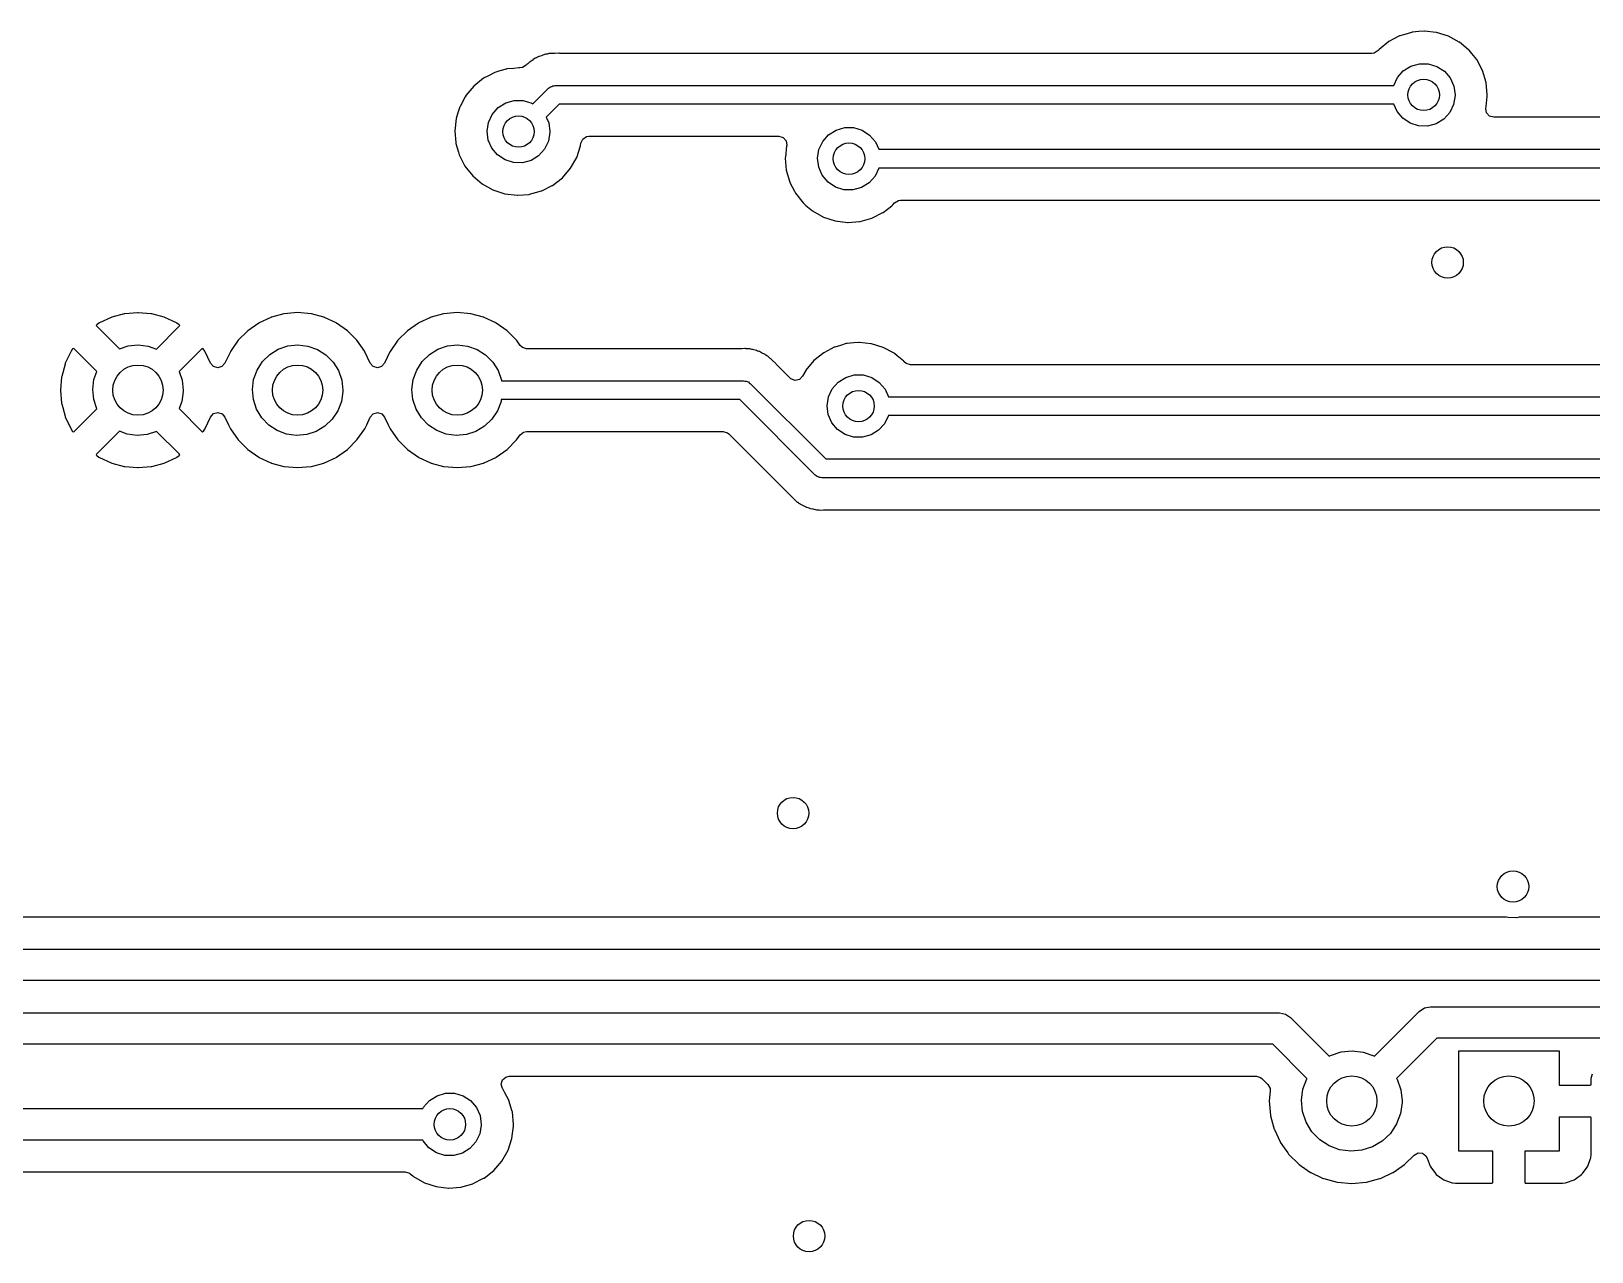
# Model space of a CAD drawing. Extents: x 123 to 292, y -246 to -33.
# Drawn here: x 192.86 to 217.69, y -224.79 to -205.36 of the extents above; entities that cross this region are included whole.
import ezdxf

# ---------------------------------------------------------------- set-up
doc = ezdxf.new("R2010")
doc.units = 0
doc.layers.add('BLACK', color=7, linetype='CONTINUOUS')

msp = doc.modelspace()

# ---------------------------------------------------------------- linework, layer by layer
at = {"layer": 'BLACK', "linetype": 'CONTINUOUS'}
for p, q in [((214.456, -205.527), (214.302, -205.651)), ((214.535, -205.486), (214.456, -205.527)), ((214.626, -205.438), (214.535, -205.486)), ((214.631, -205.435), (214.626, -205.438)), ((214.626, -205.438), (214.626, -205.438)), ((214.71, -205.412), (214.631, -205.435)), ((214.815, -205.381), (214.71, -205.412)), ((214.821, -205.38), (214.815, -205.381)), ((214.815, -205.381), (214.815, -205.381)), ((214.827, -205.379), (214.821, -205.38)), ((214.936, -205.369), (214.827, -205.379)), ((214.827, -205.379), (214.827, -205.379)), ((215.018, -205.362), (214.936, -205.369)), ((215.024, -205.362), (215.018, -205.362)), ((215.209, -205.382), (215.024, -205.362)), ((215.024, -205.362), (215.024, -205.362)), ((215.215, -205.382), (215.209, -205.382)), ((215.209, -205.382), (215.209, -205.382)), ((215.404, -205.441), (215.215, -205.382)), ((215.578, -205.535), (215.404, -205.441)), ((215.582, -205.539), (215.578, -205.535)), ((215.725, -205.657), (215.582, -205.539)), ((215.582, -205.539), (215.582, -205.539)), ((200.826, -205.827), (200.793, -205.847)), ((200.836, -205.821), (200.826, -205.827)), ((200.837, -205.82), (200.836, -205.821)), ((200.874, -205.793), (200.837, -205.82)), ((200.894, -205.785), (200.874, -205.793)), ((200.911, -205.777), (200.894, -205.785)), ((200.93, -205.766), (200.911, -205.777)), ((200.937, -205.764), (200.93, -205.766)), ((200.974, -205.753), (200.937, -205.764)), ((200.937, -205.764), (200.937, -205.764)), ((200.985, -205.749), (200.974, -205.753)), ((201.021, -205.735), (200.985, -205.749)), ((201.028, -205.732), (201.021, -205.735)), ((201.021, -205.735), (201.021, -205.735)), ((201.046, -205.73), (201.028, -205.732)), ((201.05, -205.729), (201.046, -205.73)), ((201.069, -205.725), (201.05, -205.729)), ((201.079, -205.722), (201.069, -205.725)), ((201.09, -205.719), (201.079, -205.722)), ((201.097, -205.719), (201.09, -205.719)), ((201.103, -205.719), (201.097, -205.719)), ((201.097, -205.719), (201.097, -205.719)), ((201.136, -205.718), (201.103, -205.719)), ((201.148, -205.717), (201.136, -205.718)), ((201.152, -205.716), (201.148, -205.717)), ((201.148, -205.717), (201.148, -205.717)), ((201.148, -205.717), (201.148, -205.717)), ((201.181, -205.716), (201.152, -205.716)), ((201.185, -205.716), (201.181, -205.716)), ((201.248, -205.714), (201.185, -205.716)), ((201.256, -205.714), (201.248, -205.714)), ((201.248, -205.714), (201.248, -205.714)), ((201.264, -205.716), (201.256, -205.714)), ((201.275, -205.716), (201.264, -205.716)), ((214.188, -205.716), (201.275, -205.716)), ((214.226, -205.711), (214.188, -205.716)), ((214.285, -205.671), (214.226, -205.711)), ((214.298, -205.656), (214.285, -205.671)), ((214.302, -205.651), (214.298, -205.656)), ((215.73, -205.661), (215.725, -205.657)), ((215.734, -205.666), (215.73, -205.661)), ((215.777, -205.719), (215.734, -205.666)), ((215.734, -205.666), (215.734, -205.666)), ((215.855, -205.814), (215.777, -205.719)), ((215.948, -205.989), (215.855, -205.814)), ((200.133, -206.07), (200.054, -206.111)), ((200.224, -206.022), (200.133, -206.07)), ((200.23, -206.02), (200.224, -206.022)), ((200.224, -206.022), (200.224, -206.022)), ((200.314, -205.995), (200.23, -206.02)), ((200.413, -205.966), (200.314, -205.995)), ((200.419, -205.964), (200.413, -205.966)), ((200.413, -205.966), (200.413, -205.966)), ((200.425, -205.963), (200.419, -205.964)), ((200.534, -205.953), (200.425, -205.963)), ((200.425, -205.963), (200.425, -205.963)), ((200.616, -205.946), (200.534, -205.953)), ((200.622, -205.946), (200.616, -205.946)), ((200.629, -205.947), (200.622, -205.946)), ((200.672, -205.941), (200.629, -205.945)), ((200.629, -205.945), (200.629, -205.947)), ((200.731, -205.901), (200.672, -205.941)), ((200.734, -205.897), (200.731, -205.901)), ((200.739, -205.891), (200.734, -205.897)), ((200.734, -205.897), (200.734, -205.897)), ((200.756, -205.879), (200.739, -205.891)), ((200.771, -205.866), (200.756, -205.879)), ((200.787, -205.851), (200.771, -205.866)), ((200.793, -205.847), (200.787, -205.851)), ((200.793, -205.847), (200.793, -205.847)), ((214.593, -206.1), (214.687, -205.994)), ((214.687, -205.994), (214.807, -205.919)), ((214.807, -205.919), (214.943, -205.88)), ((214.943, -205.88), (215.085, -205.88)), ((215.085, -205.88), (215.221, -205.921)), ((215.221, -205.921), (215.34, -205.998)), ((215.34, -205.998), (215.432, -206.106)), ((216.005, -206.178), (215.948, -205.989)), ((199.9, -206.235), (199.773, -206.387)), ((200.054, -206.111), (199.9, -206.235)), ((200.838, -206.518), (201.087, -206.269)), ((201.087, -206.269), (201.104, -206.259)), ((201.104, -206.259), (201.118, -206.245)), ((201.118, -206.245), (201.137, -206.24)), ((201.137, -206.24), (201.155, -206.23)), ((201.155, -206.23), (201.174, -206.23)), ((201.174, -206.23), (201.193, -206.225)), ((201.193, -206.225), (214.535, -206.225)), ((214.535, -206.225), (214.593, -206.1)), ((215.432, -206.106), (215.491, -206.235)), ((215.491, -206.235), (215.511, -206.375)), ((216.024, -206.375), (216.005, -206.178)), ((199.676, -206.566), (199.646, -206.659)), ((199.678, -206.56), (199.676, -206.566)), ((199.676, -206.566), (199.676, -206.566)), ((199.762, -206.407), (199.678, -206.56)), ((199.77, -206.392), (199.762, -206.407)), ((199.773, -206.387), (199.77, -206.392)), ((199.77, -206.392), (199.77, -206.392)), ((200.191, -206.685), (200.285, -206.578)), ((200.285, -206.578), (200.405, -206.503)), ((200.405, -206.503), (200.541, -206.464)), ((200.541, -206.464), (200.683, -206.465)), ((200.683, -206.465), (200.819, -206.505)), ((200.819, -206.505), (200.838, -206.518)), ((201.256, -206.525), (201.049, -206.731)), ((214.536, -206.525), (201.256, -206.525)), ((214.587, -206.639), (214.536, -206.525)), ((215.487, -206.527), (215.426, -206.655)), ((215.511, -206.387), (215.487, -206.527)), ((215.511, -206.375), (215.511, -206.387)), ((216, -206.591), (216.004, -206.56)), ((216.004, -206.56), (216.024, -206.403)), ((216.024, -206.403), (216.024, -206.375)), ((199.618, -206.749), (199.596, -206.945)), ((199.646, -206.659), (199.618, -206.749)), ((200.109, -206.953), (200.131, -206.813)), ((200.131, -206.813), (200.191, -206.685)), ((201.049, -206.731), (201.089, -206.819)), ((201.089, -206.819), (201.109, -206.959)), ((214.678, -206.748), (214.587, -206.639)), ((214.796, -206.826), (214.678, -206.748)), ((214.931, -206.869), (214.796, -206.826)), ((215.21, -206.834), (215.073, -206.871)), ((215.33, -206.76), (215.21, -206.834)), ((215.426, -206.655), (215.33, -206.76)), ((216.011, -206.659), (216, -206.591)), ((216.057, -206.712), (216.011, -206.659)), ((216.125, -206.732), (216.057, -206.712)), ((225.626, -206.732), (216.125, -206.732)), ((199.596, -206.945), (199.596, -206.951)), ((199.596, -206.951), (199.612, -207.132)), ((200.128, -207.094), (200.109, -206.953)), ((201.109, -206.971), (201.086, -207.111)), ((201.109, -206.959), (201.109, -206.971)), ((201.602, -207.144), (201.631, -207.079)), ((201.631, -207.079), (201.69, -207.039)), ((201.69, -207.039), (201.727, -207.034)), ((201.727, -207.034), (204.752, -207.034)), ((204.752, -207.034), (204.82, -207.054)), ((204.82, -207.054), (204.867, -207.107)), ((205.449, -207.116), (205.543, -207.01)), ((205.543, -207.01), (205.663, -206.935)), ((205.663, -206.935), (205.799, -206.896)), ((205.799, -206.896), (205.941, -206.896)), ((205.941, -206.896), (206.077, -206.937)), ((206.077, -206.937), (206.196, -207.014)), ((206.196, -207.014), (206.288, -207.122)), ((215.073, -206.871), (214.931, -206.869)), ((199.612, -207.132), (199.612, -207.142)), ((199.612, -207.142), (199.614, -207.148)), ((199.614, -207.148), (199.654, -207.286)), ((199.654, -207.286), (199.667, -207.332)), ((199.667, -207.332), (199.757, -207.508)), ((200.185, -207.223), (200.128, -207.094)), ((200.276, -207.332), (200.185, -207.223)), ((200.394, -207.41), (200.276, -207.332)), ((201.024, -207.239), (200.929, -207.344)), ((201.086, -207.111), (201.024, -207.239)), ((201.535, -207.371), (201.597, -207.184)), ((201.597, -207.184), (201.602, -207.144)), ((204.875, -207.186), (204.855, -207.366)), ((204.867, -207.107), (204.877, -207.177)), ((204.876, -207.18), (204.875, -207.186)), ((204.875, -207.186), (204.875, -207.186)), ((204.877, -207.177), (204.876, -207.18)), ((205.367, -207.385), (205.389, -207.245)), ((205.389, -207.245), (205.449, -207.116)), ((206.288, -207.122), (206.343, -207.241)), ((206.343, -207.241), (225.889, -207.241)), ((199.757, -207.508), (199.88, -207.663)), ((200.529, -207.453), (200.394, -207.41)), ((200.671, -207.455), (200.529, -207.453)), ((200.808, -207.418), (200.671, -207.455)), ((200.929, -207.344), (200.808, -207.418)), ((201.308, -207.693), (201.437, -207.543)), ((201.437, -207.543), (201.535, -207.371)), ((204.855, -207.366), (204.854, -207.377)), ((204.854, -207.377), (204.854, -207.383)), ((204.854, -207.383), (204.865, -207.508)), ((204.865, -207.508), (204.87, -207.574)), ((204.87, -207.574), (204.925, -207.764)), ((205.385, -207.525), (205.367, -207.385)), ((205.443, -207.655), (205.385, -207.525)), ((206.343, -207.543), (206.282, -207.671)), ((206.344, -207.541), (206.343, -207.543)), ((225.951, -207.541), (206.344, -207.541)), ((199.88, -207.663), (200.031, -207.791)), ((200.031, -207.791), (200.203, -207.888)), ((200.981, -207.901), (201.147, -207.818)), ((201.147, -207.818), (201.152, -207.815)), ((201.147, -207.818), (201.147, -207.818)), ((201.152, -207.815), (201.308, -207.693)), ((204.925, -207.764), (204.928, -207.77)), ((204.928, -207.77), (204.998, -207.906)), ((205.534, -207.764), (205.443, -207.655)), ((205.652, -207.842), (205.534, -207.764)), ((206.186, -207.776), (206.066, -207.85)), ((206.282, -207.671), (206.186, -207.776)), ((200.203, -207.888), (200.392, -207.949)), ((200.392, -207.949), (200.588, -207.972)), ((200.588, -207.972), (200.594, -207.972)), ((200.594, -207.972), (200.779, -207.958)), ((200.594, -207.972), (200.594, -207.972)), ((200.779, -207.958), (200.785, -207.957)), ((200.779, -207.958), (200.779, -207.958)), ((200.785, -207.957), (200.976, -207.904)), ((200.976, -207.904), (200.981, -207.901)), ((200.981, -207.901), (200.981, -207.901)), ((204.998, -207.906), (205.015, -207.94)), ((205.015, -207.94), (205.138, -208.095)), ((205.787, -207.885), (205.652, -207.842)), ((205.929, -207.887), (205.787, -207.885)), ((206.066, -207.85), (205.929, -207.887)), ((206.593, -208.093), (206.653, -208.055)), ((206.653, -208.055), (206.689, -208.049)), ((206.689, -208.049), (225.78, -208.049)), ((205.138, -208.095), (205.143, -208.099)), ((205.143, -208.099), (205.143, -208.099)), ((205.143, -208.099), (205.183, -208.133)), ((205.183, -208.133), (205.289, -208.223)), ((205.289, -208.223), (205.461, -208.32)), ((205.461, -208.32), (205.649, -208.381)), ((206.239, -208.333), (206.404, -208.249)), ((206.404, -208.249), (206.41, -208.247)), ((206.404, -208.249), (206.404, -208.249)), ((206.41, -208.247), (206.548, -208.139)), ((206.548, -208.139), (206.561, -208.129)), ((206.561, -208.129), (206.566, -208.125)), ((206.566, -208.125), (206.593, -208.093)), ((205.649, -208.381), (205.846, -208.404)), ((205.846, -208.404), (205.852, -208.404)), ((205.852, -208.404), (206.037, -208.389)), ((205.852, -208.404), (205.852, -208.404)), ((206.037, -208.389), (206.037, -208.389)), ((206.037, -208.389), (206.043, -208.389)), ((206.043, -208.389), (206.233, -208.336)), ((206.233, -208.336), (206.239, -208.333)), ((206.239, -208.333), (206.239, -208.333)), ((193.898, -210.034), (193.89, -210.044)), ((193.89, -210.044), (193.897, -210.058)), ((193.897, -210.058), (194.258, -210.419)), ((193.933, -210.01), (193.898, -210.034)), ((193.943, -210.004), (193.933, -210.01)), ((194.127, -209.918), (193.943, -210.004)), ((194.138, -209.914), (194.127, -209.918)), ((194.335, -209.861), (194.138, -209.914)), ((194.345, -209.86), (194.335, -209.861)), ((194.549, -209.842), (194.345, -209.86)), ((194.559, -209.842), (194.549, -209.842)), ((194.763, -209.86), (194.559, -209.842)), ((194.773, -209.861), (194.763, -209.86)), ((194.97, -209.914), (194.773, -209.861)), ((194.849, -210.42), (195.212, -210.057)), ((194.981, -209.918), (194.97, -209.914)), ((195.165, -210.004), (194.981, -209.918)), ((195.175, -210.01), (195.165, -210.004)), ((195.209, -210.033), (195.175, -210.01)), ((195.218, -210.045), (195.209, -210.033)), ((195.212, -210.057), (195.218, -210.045)), ((196.477, -210.006), (196.301, -210.129)), ((196.482, -210.004), (196.477, -210.006)), ((196.667, -209.918), (196.482, -210.004)), ((196.482, -210.004), (196.482, -210.004)), ((196.672, -209.915), (196.667, -209.917)), ((196.667, -209.917), (196.667, -209.918)), ((196.678, -209.914), (196.672, -209.915)), ((196.875, -209.861), (196.678, -209.914)), ((196.678, -209.914), (196.678, -209.914)), ((196.88, -209.86), (196.875, -209.861)), ((196.875, -209.861), (196.875, -209.861)), ((197.094, -209.841), (196.88, -209.86)), ((197.308, -209.86), (197.094, -209.841)), ((197.313, -209.861), (197.308, -209.86)), ((197.51, -209.914), (197.313, -209.861)), ((197.313, -209.861), (197.313, -209.861)), ((197.516, -209.915), (197.51, -209.914)), ((197.51, -209.914), (197.51, -209.914)), ((197.521, -209.917), (197.516, -209.915)), ((197.521, -209.918), (197.521, -209.917)), ((197.706, -210.004), (197.521, -209.918)), ((197.711, -210.006), (197.706, -210.004)), ((197.706, -210.004), (197.706, -210.004)), ((197.887, -210.129), (197.711, -210.006)), ((199.017, -210.006), (198.841, -210.129)), ((199.022, -210.004), (199.017, -210.006)), ((199.207, -209.918), (199.022, -210.004)), ((199.022, -210.004), (199.022, -210.004)), ((199.212, -209.915), (199.207, -209.917)), ((199.207, -209.917), (199.207, -209.918)), ((199.218, -209.914), (199.212, -209.915)), ((199.415, -209.861), (199.218, -209.914)), ((199.218, -209.914), (199.218, -209.914)), ((199.42, -209.86), (199.415, -209.861)), ((199.415, -209.861), (199.415, -209.861)), ((199.634, -209.841), (199.42, -209.86)), ((199.848, -209.86), (199.634, -209.841)), ((199.853, -209.861), (199.848, -209.86)), ((200.05, -209.914), (199.853, -209.861)), ((199.853, -209.861), (199.853, -209.861)), ((200.056, -209.915), (200.05, -209.914)), ((200.05, -209.914), (200.05, -209.914)), ((200.061, -209.917), (200.056, -209.915)), ((200.061, -209.918), (200.061, -209.917)), ((200.246, -210.004), (200.061, -209.918)), ((200.251, -210.006), (200.246, -210.004)), ((200.246, -210.004), (200.246, -210.004)), ((200.427, -210.129), (200.251, -210.006)), ((196.149, -210.281), (196.026, -210.457)), ((196.301, -210.129), (196.149, -210.281)), ((198.039, -210.281), (197.887, -210.129)), ((198.162, -210.457), (198.039, -210.281)), ((198.689, -210.281), (198.566, -210.457)), ((198.841, -210.129), (198.689, -210.281)), ((200.579, -210.281), (200.427, -210.129)), ((200.582, -210.286), (200.579, -210.281)), ((200.635, -210.362), (200.582, -210.286)), ((193.484, -210.463), (193.398, -210.647)), ((193.49, -210.453), (193.484, -210.463)), ((193.513, -210.419), (193.49, -210.453)), ((193.525, -210.41), (193.513, -210.419)), ((193.537, -210.416), (193.525, -210.41)), ((193.9, -210.779), (193.537, -210.416)), ((194.258, -210.419), (194.399, -210.371)), ((194.399, -210.371), (194.559, -210.354)), ((194.559, -210.354), (194.718, -210.373)), ((194.718, -210.373), (194.849, -210.42)), ((195.57, -210.417), (195.209, -210.778)), ((195.584, -210.41), (195.57, -210.417)), ((195.594, -210.418), (195.584, -210.41)), ((195.618, -210.453), (195.594, -210.418)), ((195.624, -210.463), (195.618, -210.453)), ((195.71, -210.646), (195.624, -210.463)), ((196.024, -210.462), (195.938, -210.646)), ((196.026, -210.457), (196.024, -210.462)), ((196.024, -210.462), (196.024, -210.462)), ((196.536, -210.619), (196.651, -210.507)), ((196.651, -210.507), (196.787, -210.423)), ((196.787, -210.423), (196.939, -210.371)), ((196.939, -210.371), (197.099, -210.354)), ((197.099, -210.354), (197.258, -210.373)), ((197.258, -210.373), (197.41, -210.427)), ((197.41, -210.427), (197.545, -210.513)), ((197.545, -210.513), (197.658, -210.627)), ((198.164, -210.462), (198.162, -210.457)), ((198.25, -210.646), (198.164, -210.462)), ((198.164, -210.462), (198.164, -210.462)), ((198.564, -210.462), (198.478, -210.646)), ((198.566, -210.457), (198.564, -210.462)), ((198.564, -210.462), (198.564, -210.462)), ((199.076, -210.619), (199.191, -210.507)), ((199.191, -210.507), (199.327, -210.423)), ((199.327, -210.423), (199.479, -210.371)), ((199.479, -210.371), (199.639, -210.354)), ((199.639, -210.354), (199.798, -210.373)), ((199.798, -210.373), (199.95, -210.427)), ((199.95, -210.427), (200.085, -210.513)), ((200.085, -210.513), (200.198, -210.627)), ((200.67, -210.395), (200.635, -210.362)), ((200.738, -210.415), (200.67, -210.395)), ((204.154, -210.415), (200.738, -210.415)), ((204.165, -210.415), (204.154, -210.415)), ((204.211, -210.411), (204.165, -210.415)), ((204.219, -210.412), (204.211, -210.411)), ((204.233, -210.414), (204.219, -210.412)), ((204.252, -210.415), (204.233, -210.414)), ((204.274, -210.415), (204.252, -210.415)), ((204.288, -210.419), (204.274, -210.415)), ((204.319, -210.427), (204.288, -210.419)), ((204.33, -210.429), (204.319, -210.427)), ((204.376, -210.437), (204.33, -210.429)), ((204.395, -210.445), (204.376, -210.437)), ((204.414, -210.452), (204.395, -210.445)), ((204.435, -210.457), (204.414, -210.452)), ((204.442, -210.461), (204.435, -210.457)), ((204.475, -210.479), (204.442, -210.461)), ((204.442, -210.461), (204.442, -210.461)), ((204.486, -210.484), (204.475, -210.479)), ((204.521, -210.5), (204.486, -210.484)), ((204.528, -210.503), (204.521, -210.5)), ((204.521, -210.5), (204.521, -210.5)), ((204.535, -210.508), (204.528, -210.503)), ((204.545, -210.516), (204.535, -210.508)), ((204.562, -210.527), (204.545, -210.516)), ((204.574, -210.533), (204.562, -210.527)), ((204.581, -210.537), (204.574, -210.533)), ((204.587, -210.542), (204.581, -210.537)), ((204.614, -210.569), (204.587, -210.542)), ((205.465, -210.48), (205.31, -210.604)), ((205.582, -210.418), (205.465, -210.48)), ((205.634, -210.391), (205.582, -210.418)), ((205.64, -210.388), (205.634, -210.391)), ((205.634, -210.391), (205.634, -210.391)), ((205.73, -210.362), (205.64, -210.388)), ((205.824, -210.334), (205.73, -210.362)), ((205.83, -210.333), (205.824, -210.334)), ((205.824, -210.334), (205.824, -210.334)), ((205.836, -210.332), (205.83, -210.333)), ((205.944, -210.322), (205.836, -210.332)), ((205.836, -210.332), (205.836, -210.332)), ((206.026, -210.315), (205.944, -210.322)), ((206.033, -210.315), (206.026, -210.315)), ((206.217, -210.335), (206.033, -210.315)), ((206.033, -210.315), (206.033, -210.315)), ((206.223, -210.335), (206.217, -210.335)), ((206.217, -210.335), (206.217, -210.335)), ((206.412, -210.394), (206.223, -210.335)), ((206.586, -210.488), (206.412, -210.394)), ((206.591, -210.492), (206.586, -210.488)), ((206.633, -210.527), (206.591, -210.492)), ((206.591, -210.492), (206.591, -210.492)), ((206.738, -210.614), (206.633, -210.527)), ((193.394, -210.658), (193.341, -210.855)), ((193.398, -210.647), (193.394, -210.658)), ((193.854, -210.905), (193.9, -210.779)), ((195.209, -210.778), (195.256, -210.914)), ((195.755, -210.699), (195.71, -210.646)), ((195.823, -210.719), (195.755, -210.699)), ((195.891, -210.7), (195.823, -210.719)), ((195.938, -210.646), (195.891, -210.7)), ((196.394, -210.905), (196.449, -210.754)), ((196.449, -210.754), (196.536, -210.619)), ((197.658, -210.627), (197.743, -210.763)), ((197.743, -210.763), (197.796, -210.914)), ((198.295, -210.698), (198.25, -210.646)), ((198.363, -210.718), (198.295, -210.698)), ((198.431, -210.699), (198.363, -210.718)), ((198.478, -210.646), (198.431, -210.699)), ((198.934, -210.905), (198.989, -210.754)), ((198.989, -210.754), (199.076, -210.619)), ((200.198, -210.627), (200.283, -210.763)), ((200.283, -210.763), (200.336, -210.914)), ((204.623, -210.576), (204.614, -210.569)), ((204.627, -210.579), (204.623, -210.576)), ((204.648, -210.6), (204.627, -210.579)), ((204.65, -210.602), (204.648, -210.6)), ((204.702, -210.651), (204.65, -210.602)), ((204.706, -210.658), (204.702, -210.651)), ((204.714, -210.666), (204.706, -210.658)), ((204.706, -210.658), (204.706, -210.658)), ((204.93, -210.882), (204.714, -210.666)), ((205.18, -210.761), (205.129, -210.854)), ((205.183, -210.755), (205.18, -210.761)), ((205.18, -210.761), (205.18, -210.761)), ((205.31, -210.604), (205.183, -210.755)), ((206.742, -210.619), (206.738, -210.614)), ((206.746, -210.623), (206.742, -210.619)), ((206.742, -210.619), (206.742, -210.619)), ((206.775, -210.649), (206.746, -210.623)), ((206.844, -210.669), (206.775, -210.649)), ((223.83, -210.669), (206.844, -210.669)), ((193.34, -210.865), (193.322, -211.069)), ((193.341, -210.855), (193.34, -210.865)), ((193.834, -211.064), (193.854, -210.905)), ((195.256, -210.914), (195.274, -211.074)), ((196.374, -211.064), (196.394, -210.905)), ((197.796, -210.914), (197.814, -211.074)), ((198.914, -211.064), (198.934, -210.905)), ((200.336, -210.914), (200.337, -210.924)), ((200.337, -210.924), (204.191, -210.924)), ((204.191, -210.924), (204.21, -210.929)), ((204.21, -210.929), (204.229, -210.929)), ((204.229, -210.929), (204.247, -210.939)), ((204.247, -210.939), (204.266, -210.944)), ((204.266, -210.944), (204.28, -210.958)), ((204.28, -210.958), (204.297, -210.968)), ((204.297, -210.968), (205.497, -212.169)), ((204.943, -210.894), (204.93, -210.882)), ((205.01, -210.919), (204.943, -210.894)), ((205.079, -210.904), (205.01, -210.919)), ((205.129, -210.854), (205.079, -210.904)), ((205.541, -211.182), (205.601, -211.053)), ((205.601, -211.053), (205.695, -210.947)), ((205.695, -210.947), (205.815, -210.872)), ((205.815, -210.872), (205.952, -210.833)), ((205.952, -210.833), (206.093, -210.833)), ((206.093, -210.833), (206.229, -210.874)), ((206.229, -210.874), (206.348, -210.951)), ((206.348, -210.951), (206.441, -211.059)), ((206.441, -211.059), (206.495, -211.178)), ((193.322, -211.069), (193.322, -211.079)), ((193.322, -211.079), (193.34, -211.283)), ((193.34, -211.283), (193.341, -211.293)), ((193.341, -211.293), (193.394, -211.49)), ((193.85, -211.224), (193.834, -211.064)), ((193.898, -211.37), (193.85, -211.224)), ((195.251, -211.253), (195.208, -211.368)), ((195.274, -211.094), (195.251, -211.253)), ((195.274, -211.074), (195.274, -211.094)), ((196.39, -211.224), (196.374, -211.064)), ((196.44, -211.376), (196.39, -211.224)), ((197.791, -211.253), (197.734, -211.403)), ((197.814, -211.094), (197.791, -211.253)), ((197.814, -211.074), (197.814, -211.094)), ((198.93, -211.224), (198.914, -211.064)), ((198.98, -211.376), (198.93, -211.224)), ((200.331, -211.253), (200.274, -211.403)), ((200.335, -211.224), (200.331, -211.253)), ((204.128, -211.224), (200.335, -211.224)), ((205.329, -212.425), (204.128, -211.224)), ((205.519, -211.322), (205.541, -211.182)), ((206.495, -211.178), (224.093, -211.178)), ((193.394, -211.49), (193.398, -211.501)), ((193.398, -211.501), (193.484, -211.685)), ((193.538, -211.731), (193.898, -211.37)), ((195.208, -211.368), (195.571, -211.732)), ((195.624, -211.685), (195.71, -211.502)), ((195.71, -211.502), (195.756, -211.448)), ((195.756, -211.448), (195.825, -211.429)), ((195.825, -211.429), (195.893, -211.449)), ((195.893, -211.449), (195.938, -211.502)), ((195.938, -211.502), (195.995, -211.624)), ((196.524, -211.513), (196.44, -211.376)), ((196.635, -211.629), (196.524, -211.513)), ((197.646, -211.537), (197.529, -211.648)), ((197.734, -211.403), (197.646, -211.537)), ((198.193, -211.624), (198.25, -211.502)), ((198.25, -211.502), (198.297, -211.449)), ((198.297, -211.449), (198.365, -211.43)), ((198.365, -211.43), (198.433, -211.45)), ((198.433, -211.45), (198.478, -211.502)), ((198.478, -211.502), (198.535, -211.624)), ((199.064, -211.513), (198.98, -211.376)), ((199.175, -211.629), (199.064, -211.513)), ((200.186, -211.537), (200.069, -211.648)), ((200.274, -211.403), (200.186, -211.537)), ((205.538, -211.462), (205.519, -211.322)), ((205.595, -211.592), (205.538, -211.462)), ((206.496, -211.48), (206.434, -211.608)), ((224.155, -211.478), (206.496, -211.478)), ((206.496, -211.478), (206.496, -211.48)), ((193.484, -211.685), (193.49, -211.695)), ((193.49, -211.695), (193.514, -211.73)), ((193.514, -211.73), (193.524, -211.738)), ((193.524, -211.738), (193.538, -211.731)), ((194.259, -211.728), (193.896, -212.091)), ((194.38, -211.773), (194.259, -211.728)), ((194.539, -211.794), (194.38, -211.773)), ((194.699, -211.779), (194.539, -211.794)), ((194.851, -211.73), (194.699, -211.779)), ((195.211, -212.09), (194.851, -211.73)), ((195.571, -211.732), (195.583, -211.738)), ((195.583, -211.738), (195.595, -211.729)), ((195.595, -211.729), (195.618, -211.695)), ((195.618, -211.695), (195.624, -211.685)), ((195.995, -211.624), (196.026, -211.691)), ((196.026, -211.691), (196.149, -211.867)), ((196.769, -211.717), (196.635, -211.629)), ((196.92, -211.773), (196.769, -211.717)), ((197.079, -211.794), (196.92, -211.773)), ((197.239, -211.779), (197.079, -211.794)), ((197.391, -211.73), (197.239, -211.779)), ((197.529, -211.648), (197.391, -211.73)), ((198.039, -211.867), (198.162, -211.691)), ((198.162, -211.691), (198.193, -211.624)), ((198.535, -211.624), (198.566, -211.691)), ((198.566, -211.691), (198.689, -211.867)), ((199.309, -211.717), (199.175, -211.629)), ((199.46, -211.773), (199.309, -211.717)), ((199.619, -211.794), (199.46, -211.773)), ((199.779, -211.779), (199.619, -211.794)), ((199.931, -211.73), (199.779, -211.779)), ((200.069, -211.648), (199.931, -211.73)), ((200.579, -211.867), (200.635, -211.786)), ((200.635, -211.786), (200.69, -211.742)), ((200.69, -211.742), (200.738, -211.732)), ((200.738, -211.732), (203.866, -211.732)), ((203.866, -211.732), (203.934, -211.753)), ((203.934, -211.753), (203.955, -211.769)), ((203.955, -211.769), (204.912, -212.726)), ((205.686, -211.701), (205.595, -211.592)), ((205.804, -211.779), (205.686, -211.701)), ((205.939, -211.822), (205.804, -211.779)), ((206.218, -211.787), (206.081, -211.824)), ((206.339, -211.713), (206.218, -211.787)), ((206.434, -211.608), (206.339, -211.713)), ((196.149, -211.867), (196.301, -212.019)), ((196.301, -212.019), (196.477, -212.142)), ((197.711, -212.142), (197.887, -212.019)), ((197.887, -212.019), (198.039, -211.867)), ((198.689, -211.867), (198.841, -212.019)), ((198.841, -212.019), (199.017, -212.142)), ((200.251, -212.142), (200.427, -212.019)), ((200.427, -212.019), (200.579, -211.867)), ((206.081, -211.824), (205.939, -211.822)), ((193.896, -212.091), (193.89, -212.103)), ((193.89, -212.103), (193.899, -212.115)), ((193.899, -212.115), (193.933, -212.138)), ((193.933, -212.138), (193.943, -212.144)), ((193.943, -212.144), (194.127, -212.23)), ((194.127, -212.23), (194.138, -212.234)), ((194.138, -212.234), (194.335, -212.287)), ((194.335, -212.287), (194.345, -212.288)), ((194.345, -212.288), (194.549, -212.306)), ((194.559, -212.306), (194.763, -212.288)), ((194.763, -212.288), (194.773, -212.287)), ((194.773, -212.287), (194.97, -212.234)), ((194.97, -212.234), (194.981, -212.23)), ((194.981, -212.23), (195.165, -212.144)), ((195.165, -212.144), (195.175, -212.138)), ((195.175, -212.138), (195.21, -212.114)), ((195.21, -212.114), (195.218, -212.104)), ((195.218, -212.104), (195.211, -212.09)), ((196.477, -212.142), (196.482, -212.144)), ((196.482, -212.144), (196.482, -212.144)), ((196.482, -212.144), (196.666, -212.23)), ((196.666, -212.23), (196.672, -212.233)), ((196.672, -212.233), (196.678, -212.234)), ((196.678, -212.234), (196.678, -212.234)), ((196.678, -212.234), (196.875, -212.287)), ((196.875, -212.287), (196.875, -212.287)), ((196.875, -212.287), (196.88, -212.288)), ((196.88, -212.288), (197.094, -212.307)), ((197.094, -212.307), (197.308, -212.288)), ((197.308, -212.288), (197.313, -212.287)), ((197.313, -212.287), (197.51, -212.234)), ((197.313, -212.287), (197.313, -212.287)), ((197.51, -212.234), (197.516, -212.233)), ((197.51, -212.234), (197.51, -212.234)), ((197.516, -212.233), (197.522, -212.23)), ((197.522, -212.23), (197.706, -212.144)), ((197.706, -212.144), (197.711, -212.142)), ((197.706, -212.144), (197.706, -212.144)), ((199.017, -212.142), (199.022, -212.144)), ((199.022, -212.144), (199.022, -212.144)), ((199.022, -212.144), (199.206, -212.23)), ((199.206, -212.23), (199.212, -212.233)), ((199.212, -212.233), (199.218, -212.234)), ((199.218, -212.234), (199.218, -212.234)), ((199.218, -212.234), (199.415, -212.287)), ((199.415, -212.287), (199.415, -212.287)), ((199.415, -212.287), (199.42, -212.288)), ((199.42, -212.288), (199.634, -212.307)), ((199.634, -212.307), (199.848, -212.288)), ((199.848, -212.288), (199.853, -212.287)), ((199.853, -212.287), (200.05, -212.234)), ((199.853, -212.287), (199.853, -212.287)), ((200.05, -212.234), (200.056, -212.233)), ((200.05, -212.234), (200.05, -212.234)), ((200.056, -212.233), (200.062, -212.23)), ((200.062, -212.23), (200.246, -212.144)), ((200.246, -212.144), (200.251, -212.142)), ((200.246, -212.144), (200.246, -212.144)), ((205.497, -212.169), (220.326, -212.169)), ((194.549, -212.306), (194.559, -212.306)), ((205.346, -212.435), (205.329, -212.425)), ((205.36, -212.449), (205.346, -212.435)), ((205.379, -212.454), (205.36, -212.449)), ((205.396, -212.463), (205.379, -212.454)), ((205.416, -212.463), (205.396, -212.463)), ((205.435, -212.469), (205.416, -212.463)), ((220.327, -212.469), (205.435, -212.469)), ((204.912, -212.726), (204.92, -212.735)), ((204.92, -212.735), (204.924, -212.742)), ((204.924, -212.742), (204.93, -212.747)), ((204.93, -212.747), (204.93, -212.747)), ((204.93, -212.747), (204.975, -212.79)), ((204.975, -212.79), (204.978, -212.793)), ((204.978, -212.793), (204.999, -212.814)), ((204.999, -212.814), (205.002, -212.816)), ((205.002, -212.816), (205.011, -212.824)), ((205.011, -212.824), (205.045, -212.856)), ((205.045, -212.856), (205.052, -212.859)), ((205.052, -212.859), (205.052, -212.859)), ((205.052, -212.859), (205.064, -212.866)), ((205.064, -212.866), (205.08, -212.877)), ((205.08, -212.877), (205.09, -212.885)), ((205.09, -212.885), (205.097, -212.89)), ((205.097, -212.89), (205.105, -212.893)), ((205.105, -212.893), (205.105, -212.893)), ((205.105, -212.893), (205.14, -212.908)), ((205.14, -212.908), (205.15, -212.913)), ((205.15, -212.913), (205.191, -212.936)), ((205.191, -212.936), (205.212, -212.941)), ((205.212, -212.941), (205.23, -212.947)), ((205.23, -212.947), (205.25, -212.956)), ((205.25, -212.956), (205.294, -212.963)), ((205.294, -212.963), (205.296, -212.963)), ((205.296, -212.963), (205.307, -212.966)), ((205.307, -212.966), (205.335, -212.973)), ((205.335, -212.973), (205.352, -212.977)), ((205.352, -212.977), (205.373, -212.977)), ((205.373, -212.977), (205.393, -212.979)), ((205.393, -212.979), (205.414, -212.982)), ((205.414, -212.982), (205.46, -212.978)), ((205.46, -212.978), (205.472, -212.977)), ((205.472, -212.977), (219.977, -212.977)), ((216.33, -219.459), (192.389, -219.459)), ((216.353, -219.467), (216.33, -219.459)), ((216.495, -219.47), (216.353, -219.467)), ((216.532, -219.459), (216.495, -219.47)), ((223.147, -219.459), (216.532, -219.459)), ((192.144, -219.968), (223.159, -219.968)), ((223.056, -220.468), (192.224, -220.468)), ((190.246, -220.984), (212.715, -220.984)), ((212.715, -220.984), (212.811, -221.003)), ((214.228, -221.673), (214.941, -220.96)), ((214.941, -220.96), (215.022, -220.906)), ((214.941, -220.96), (214.941, -220.96)), ((215.022, -220.906), (215.118, -220.887)), ((215.118, -220.887), (222.046, -220.887)), ((212.811, -221.003), (212.892, -221.057)), ((212.892, -221.057), (213.509, -221.674)), ((212.612, -221.484), (190.35, -221.484)), ((213.154, -222.026), (212.612, -221.484)), ((215.221, -221.387), (214.581, -222.027)), ((221.942, -221.387), (215.221, -221.387)), ((213.509, -221.674), (213.527, -221.663)), ((213.527, -221.663), (213.696, -221.605)), ((213.696, -221.605), (213.874, -221.587)), ((213.874, -221.587), (214.051, -221.608)), ((214.051, -221.608), (214.219, -221.667)), ((214.219, -221.667), (214.228, -221.673)), ((215.568, -223.186), (215.568, -221.587)), ((215.568, -221.587), (217.168, -221.587)), ((217.168, -221.587), (217.168, -222.132)), ((217.676, -222.021), (217.696, -221.953)), ((200.333, -222.12), (200.352, -222.052)), ((200.354, -222.188), (200.333, -222.12)), ((200.352, -222.052), (200.405, -222.005)), ((200.357, -222.192), (200.354, -222.188)), ((200.361, -222.197), (200.357, -222.192)), ((200.364, -222.203), (200.361, -222.197)), ((200.391, -222.254), (200.364, -222.203)), ((200.405, -222.005), (200.459, -221.992)), ((200.459, -221.992), (212.349, -221.992)), ((212.349, -221.992), (212.417, -222.013)), ((212.417, -222.013), (212.438, -222.029)), ((212.438, -222.029), (212.532, -222.124)), ((212.532, -222.124), (212.566, -222.186)), ((212.569, -222.224), (212.563, -222.284)), ((212.566, -222.186), (212.569, -222.224)), ((213.068, -222.375), (213.09, -222.198)), ((213.09, -222.198), (213.151, -222.031)), ((213.151, -222.031), (213.154, -222.026)), ((214.581, -222.027), (214.589, -222.041)), ((214.589, -222.041), (214.648, -222.209)), ((214.648, -222.209), (214.668, -222.386)), ((217.168, -222.132), (217.658, -222.132)), ((217.658, -222.132), (217.673, -222.128)), ((217.673, -222.128), (217.674, -222.127)), ((217.674, -222.127), (217.676, -222.119)), ((217.676, -222.119), (217.676, -222.021)), ((199.099, -222.483), (199.193, -222.377)), ((199.193, -222.377), (199.313, -222.302)), ((199.313, -222.302), (199.449, -222.263)), ((199.449, -222.263), (199.591, -222.263)), ((199.591, -222.263), (199.727, -222.304)), ((199.727, -222.304), (199.846, -222.381)), ((199.846, -222.381), (199.938, -222.489)), ((200.454, -222.372), (200.391, -222.254)), ((200.472, -222.431), (200.454, -222.372)), ((200.508, -222.551), (200.472, -222.431)), ((212.563, -222.284), (212.555, -222.386)), ((212.555, -222.386), (212.574, -222.615)), ((213.085, -222.553), (213.068, -222.375)), ((214.668, -222.409), (214.643, -222.585)), ((214.668, -222.386), (214.668, -222.409)), ((189.992, -222.508), (199.088, -222.508)), ((199.088, -222.508), (199.099, -222.483)), ((199.938, -222.489), (199.997, -222.618)), ((199.997, -222.618), (200.017, -222.758)), ((200.511, -222.561), (200.508, -222.551)), ((200.53, -222.758), (200.511, -222.561)), ((212.574, -222.615), (212.576, -222.62)), ((212.576, -222.62), (212.576, -222.62)), ((212.576, -222.62), (212.624, -222.8)), ((213.142, -222.722), (213.085, -222.553)), ((213.234, -222.875), (213.142, -222.722)), ((214.643, -222.585), (214.58, -222.752)), ((217.662, -222.641), (217.168, -222.641)), ((217.168, -222.641), (217.168, -223.186)), ((217.67, -222.642), (217.662, -222.641)), ((217.672, -222.643), (217.67, -222.642)), ((217.676, -222.659), (217.672, -222.643)), ((217.676, -223.231), (217.676, -222.659)), ((199.993, -222.91), (199.932, -223.038)), ((200.017, -222.77), (199.993, -222.91)), ((200.017, -222.758), (200.017, -222.77)), ((200.505, -222.983), (200.53, -222.786)), ((200.53, -222.786), (200.53, -222.758)), ((212.624, -222.8), (212.634, -222.836)), ((212.634, -222.836), (212.636, -222.841)), ((212.636, -222.841), (212.636, -222.841)), ((212.636, -222.841), (212.728, -223.038)), ((213.358, -223.003), (213.234, -222.875)), ((214.481, -222.901), (214.352, -223.024)), ((214.58, -222.752), (214.481, -222.901)), ((199.086, -223.008), (190.096, -223.008)), ((199.093, -223.022), (199.086, -223.008)), ((199.184, -223.131), (199.093, -223.022)), ((199.302, -223.209), (199.184, -223.131)), ((199.437, -223.252), (199.302, -223.209)), ((199.716, -223.217), (199.579, -223.254)), ((199.836, -223.143), (199.716, -223.217)), ((199.932, -223.038), (199.836, -223.143)), ((200.345, -223.342), (200.443, -223.17)), ((200.443, -223.17), (200.505, -222.983)), ((212.728, -223.038), (212.728, -223.038)), ((212.728, -223.038), (212.73, -223.043)), ((212.73, -223.043), (212.794, -223.134)), ((212.794, -223.134), (212.849, -223.213)), ((212.849, -223.213), (212.862, -223.231)), ((213.507, -223.101), (213.358, -223.003)), ((213.674, -223.163), (213.507, -223.101)), ((213.851, -223.186), (213.674, -223.163)), ((214.029, -223.17), (213.851, -223.186)), ((214.198, -223.115), (214.029, -223.17)), ((214.352, -223.024), (214.198, -223.115)), ((214.858, -223.247), (214.921, -223.213)), ((214.921, -223.213), (214.992, -223.218)), ((214.992, -223.218), (215.048, -223.26)), ((216.114, -223.186), (215.568, -223.186)), ((216.114, -223.681), (216.114, -223.186)), ((217.168, -223.186), (216.622, -223.186)), ((216.622, -223.186), (216.622, -223.676)), ((199.579, -223.254), (199.437, -223.252)), ((200.216, -223.492), (200.345, -223.342)), ((212.862, -223.231), (213.024, -223.393)), ((213.024, -223.393), (213.028, -223.396)), ((213.028, -223.396), (213.028, -223.396)), ((213.028, -223.396), (213.069, -223.425)), ((213.069, -223.425), (213.211, -223.524)), ((214.525, -223.524), (214.667, -223.425)), ((214.667, -223.425), (214.708, -223.396)), ((214.708, -223.396), (214.712, -223.393)), ((214.708, -223.396), (214.708, -223.396)), ((214.712, -223.393), (214.858, -223.247)), ((215.048, -223.26), (215.066, -223.297)), ((215.066, -223.297), (215.067, -223.297)), ((215.067, -223.297), (215.115, -223.425)), ((215.115, -223.425), (215.123, -223.44)), ((215.123, -223.44), (215.2, -223.542)), ((217.536, -223.542), (217.613, -223.44)), ((217.613, -223.44), (217.621, -223.425)), ((217.621, -223.425), (217.666, -223.304)), ((217.666, -223.304), (217.67, -223.289)), ((217.67, -223.289), (217.676, -223.238)), ((217.676, -223.238), (217.676, -223.231)), ((190.358, -223.516), (198.806, -223.516)), ((198.806, -223.516), (198.874, -223.537)), ((198.874, -223.537), (198.887, -223.547)), ((198.887, -223.547), (198.925, -223.578)), ((198.925, -223.578), (198.939, -223.59)), ((198.939, -223.59), (199.111, -223.687)), ((199.111, -223.687), (199.299, -223.748)), ((199.693, -223.756), (199.883, -223.703)), ((199.883, -223.703), (199.889, -223.7)), ((199.889, -223.7), (200.054, -223.616)), ((199.889, -223.7), (199.889, -223.7)), ((200.054, -223.616), (200.06, -223.614)), ((200.054, -223.616), (200.054, -223.616)), ((200.06, -223.614), (200.216, -223.492)), ((213.211, -223.524), (213.216, -223.526)), ((213.216, -223.526), (213.216, -223.526)), ((213.216, -223.526), (213.403, -223.614)), ((213.403, -223.614), (213.419, -223.621)), ((213.419, -223.621), (213.424, -223.622)), ((213.424, -223.622), (213.424, -223.622)), ((213.424, -223.622), (213.635, -223.679)), ((213.635, -223.679), (213.635, -223.679)), ((213.635, -223.679), (213.64, -223.68)), ((213.64, -223.68), (213.868, -223.7)), ((213.868, -223.7), (214.096, -223.68)), ((214.096, -223.68), (214.101, -223.679)), ((214.101, -223.679), (214.312, -223.622)), ((214.101, -223.679), (214.101, -223.679)), ((214.312, -223.622), (214.317, -223.621)), ((214.312, -223.622), (214.312, -223.622)), ((214.317, -223.621), (214.333, -223.614)), ((214.333, -223.614), (214.52, -223.526)), ((214.52, -223.526), (214.525, -223.524)), ((214.52, -223.526), (214.52, -223.526)), ((215.2, -223.542), (215.212, -223.555)), ((215.212, -223.555), (215.314, -223.631)), ((215.314, -223.631), (215.33, -223.64)), ((215.33, -223.64), (215.45, -223.685)), ((215.45, -223.685), (215.466, -223.689)), ((215.466, -223.689), (215.517, -223.694)), ((215.517, -223.694), (215.523, -223.694)), ((215.523, -223.694), (216.096, -223.694)), ((216.096, -223.694), (216.111, -223.69)), ((216.111, -223.69), (216.112, -223.689)), ((216.112, -223.689), (216.114, -223.681)), ((216.622, -223.676), (216.626, -223.692)), ((216.626, -223.692), (216.628, -223.693)), ((216.628, -223.693), (216.636, -223.694)), ((216.636, -223.694), (217.213, -223.694)), ((217.213, -223.694), (217.219, -223.694)), ((217.219, -223.694), (217.27, -223.689)), ((217.27, -223.689), (217.286, -223.685)), ((217.286, -223.685), (217.406, -223.64)), ((217.406, -223.64), (217.422, -223.631)), ((217.422, -223.631), (217.524, -223.555)), ((217.524, -223.555), (217.536, -223.542)), ((199.299, -223.748), (199.496, -223.771)), ((199.496, -223.771), (199.502, -223.771)), ((199.502, -223.771), (199.687, -223.756)), ((199.502, -223.771), (199.502, -223.771)), ((199.687, -223.756), (199.687, -223.756)), ((199.687, -223.756), (199.693, -223.756))]:
    msp.add_line(p, q, dxfattribs=at)
at = {"layer": 'BLACK'}
for centre, radius in [((215.011, -206.375), 0.25), ((200.609, -206.959), 0.25), ((205.867, -207.391), 0.25), ((215.392, -209.042), 0.25), ((194.554, -211.074), 0.4), ((197.094, -211.074), 0.4), ((199.634, -211.074), 0.4), ((206.019, -211.328), 0.25), ((204.978, -217.805), 0.25), ((216.433, -218.973), 0.25), ((213.868, -222.386), 0.4), ((216.368, -222.386), 0.4), ((199.517, -222.758), 0.25), ((205.232, -224.536), 0.25)]:
    msp.add_circle(centre, radius, dxfattribs=at)

doc.saveas('drawing.dxf')
